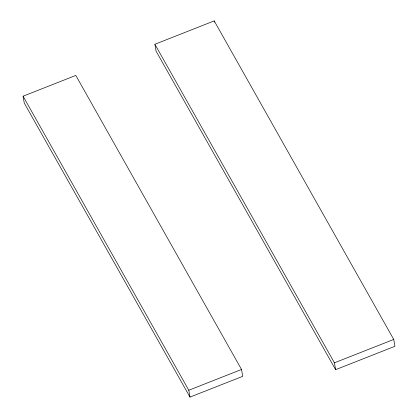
<?xml version="1.0" encoding="UTF-8"?>
<svg xmlns="http://www.w3.org/2000/svg" width="418" height="418" viewBox="0 0 418 418"><rect width="100%" height="100%" fill="white"/><g stroke="black" fill="none" stroke-linecap="round" stroke-linejoin="round"><path stroke-width="0.63" d="M23.084 96.197L75.804 75.423L241.531 369.47L242.706 376.331L189.981 397.1L24.254 103.058L23.084 96.197L188.805 390.24L189.981 397.1M154.895 44.266L214.209 20.9L393.746 339.447L394.916 346.308L335.602 369.674L156.066 51.127L154.895 44.266L334.431 362.814L335.602 369.674M188.805 390.24L241.531 369.47M334.431 362.814L393.746 339.447M214.209 20.9L214.424 22.149"/></g></svg>
